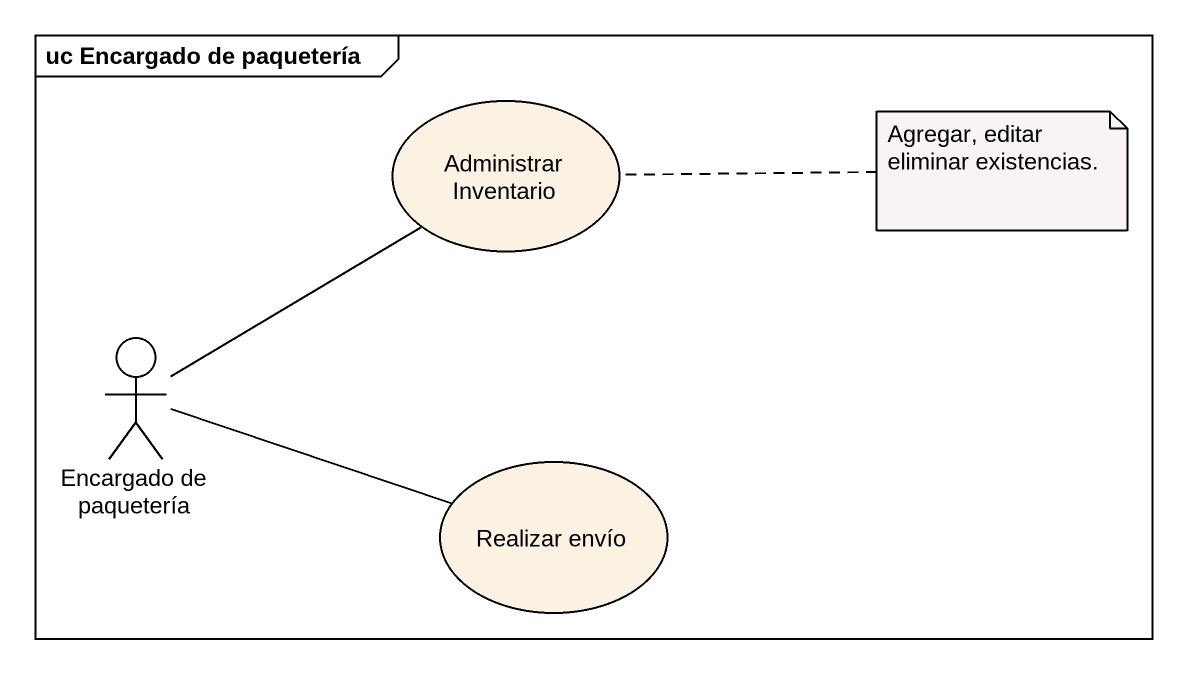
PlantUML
@startuml
mainframe uc Encargado de paquetería
usecase "Administrar Inventario" as Administrar_Inventario
actor "Encargado de paquetería" as Encargado_de_paquetería
usecase "Realizar envío" as Realizar_envío
Encargado_de_paquetería -up- Administrar_Inventario
Encargado_de_paquetería -right- Realizar_envío
note right of Administrar_Inventario : Agregar, editar eliminar existencias.
@enduml
